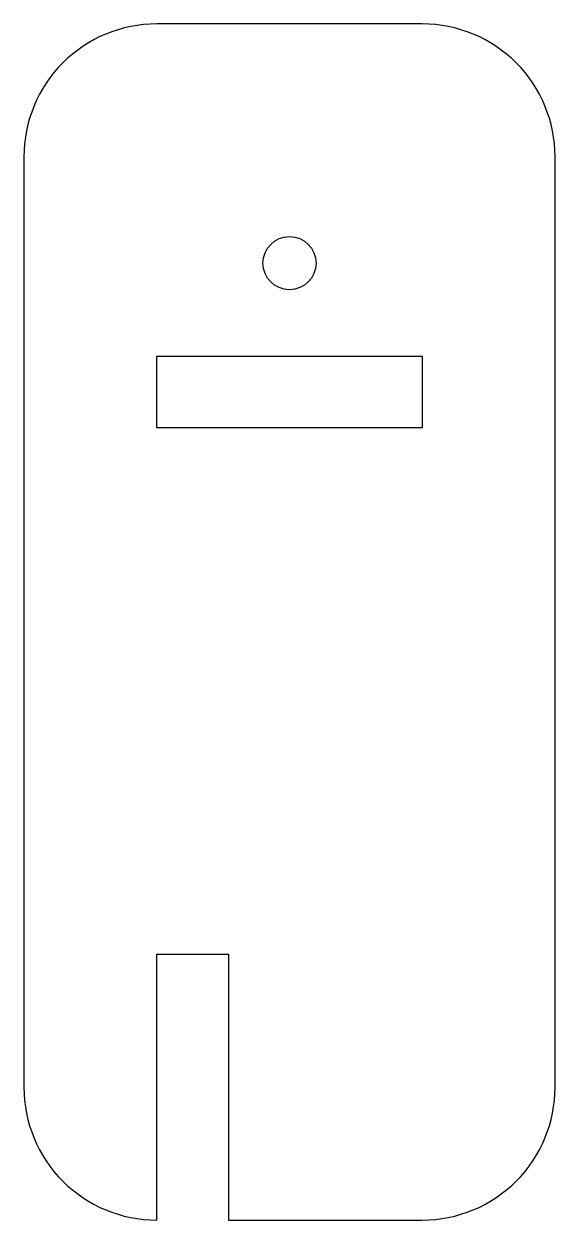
# Model space of a CAD drawing. Header units: millimetres. Extents: x -20 to 0, y 0 to 45.
import ezdxf

# ---------------------------------------------------------------- set-up
doc = ezdxf.new("R2010")
doc.units = ezdxf.units.MM

msp = doc.modelspace()

# ---------------------------------------------------------------- linework, layer by layer
msp.add_lwpolyline([(-5, 0, 0.414214), (0, 5), (0, 40, 0.414214), (-5, 45), (-15, 45, 0.414214), (-20, 40), (-20, 5, 0.414214), (-15, 0), (-15, 10), (-12.3, 10), (-12.3, 0)], format="xyb", close=True)
msp.add_lwpolyline([(-15, 29.8), (-15, 32.5), (-5, 32.5), (-5, 29.8)], close=True)
msp.add_circle((-10, 36), 1)

doc.saveas('drawing.dxf')
